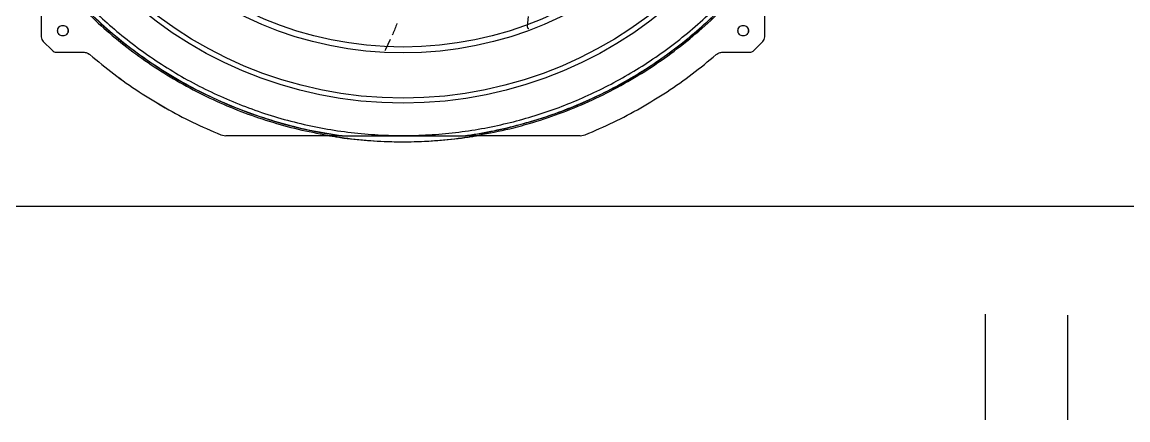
# Model space of a CAD drawing. Extents: x -12 to 259, y -8 to 165.
# Drawn here: x 66.65 to 93.44, y 56.11 to 65.76 of the extents above; entities that cross this region are included whole.
import ezdxf

# ---------------------------------------------------------------- set-up
doc = ezdxf.new("R2010")
doc.units = 0
doc.header["$MEASUREMENT"] = 0
doc.layers.get('0').update_dxf_attribs({"linetype": 'CONTINUOUS'})
doc.layers.add('0 Unit', color=7, linetype='CONTINUOUS')

msp = doc.modelspace()

# ---------------------------------------------------------------- linework, layer by layer
at = {"color": 7, "linetype": 'Continuous', "lineweight": 25}
for p, q in [((67.11947, 66.04951), (67.11947, 65.39989)), ((67.12025, 66.04951), (67.12025, 65.39989)), ((78.89979, 65.66347), (78.92546, 65.89582)), ((84.64411, 65.39989), (84.64411, 66.04951)), ((78.89926, 65.66347), (78.89979, 65.66347)), ((67.12025, 65.39989), (67.11947, 65.39989)), ((67.16637, 65.28855), (67.16559, 65.28855)), ((67.16559, 65.28855), (67.37893, 65.07521)), ((67.16637, 65.28855), (67.37971, 65.07521)), ((75.4611, 65.09746), (75.43827, 65.05975)), ((75.57152, 65.33694), (75.4611, 65.09746)), ((84.38465, 65.07521), (84.598, 65.28855)), ((67.37971, 65.07521), (67.37893, 65.07521)), ((67.49105, 65.02909), (68.14066, 65.02909)), ((68.2947, 64.97195), (68.29392, 64.97195)), ((83.6237, 65.02909), (84.27332, 65.02909)), ((71.46788, 63.02719), (71.4671, 63.02719)), ((71.4671, 63.02719), (71.58659, 63.00364)), ((71.46788, 63.02719), (71.58737, 63.00364)), ((74.1441, 63.00364), (71.58737, 63.00364)), ((74.37961, 63.00364), (74.1441, 63.00364)), ((77.62028, 63.00364), (77.39343, 63.00364)), ((80.177, 63.00364), (77.62028, 63.00364)), ((80.177, 63.00364), (80.29648, 63.02719))]:
    msp.add_line(p, q, dxfattribs=at)
for centre, radius in [((75.88138, 73.79166), 9.99706), ((75.88138, 73.79105), 9.87436), ((75.88138, 73.79166), 8.78089), ((75.88138, 73.79105), 8.63615)]:
    msp.add_circle(centre, radius)
for centre, radius, start, end in [((75.8865, 73.79104), 10.89215, 277.952419, 82.047581), ((75.88652, 73.791), 10.8921, 222.877714, 262.047685)]:
    msp.add_arc(centre, radius, start, end, dxfattribs=at)
for points, knots in [([(68.05609, 66.37962), (68.19862, 66.23389), (68.48577, 65.9403), (68.95062, 65.52912), (69.4432, 65.13859), (69.96447, 64.7738), (70.5125, 64.43662), (71.08522, 64.13001), (71.68003, 63.85649), (72.29352, 63.61844), (72.92268, 63.41761), (73.5642, 63.25539), (74.21446, 63.13284), (74.86975, 63.05053), (75.52647, 63.00857), (76.18115, 63.00665), (76.82971, 63.04404), (77.46872, 63.11952), (78.09499, 63.23147), (78.70632, 63.37818), (79.30023, 63.55766), (79.87752, 63.76878), (80.44192, 64.01228), (80.99663, 64.29018), (81.54148, 64.60384), (82.07329, 64.95305), (82.58928, 65.33748), (83.08601, 65.75614), (83.56017, 66.20756), (84.00828, 66.68946), (84.42763, 67.19969), (84.81566, 67.73569), (85.17008, 68.29448), (85.48898, 68.87283), (85.77091, 69.46743), (86.01489, 70.07496), (86.22008, 70.69134), (86.38636, 71.31293), (86.51404, 71.93619), (86.60389, 72.55843), (86.65686, 73.1766), (86.67429, 73.79104), (86.65686, 74.40548), (86.60389, 75.02364), (86.51404, 75.64588), (86.38636, 76.26915), (86.22008, 76.89074), (86.01489, 77.50712), (85.77092, 78.11464), (85.48899, 78.70924), (85.17009, 79.2876), (84.81567, 79.84639), (84.42764, 80.38238), (84.0083, 80.89261), (83.56018, 81.37451), (83.08602, 81.82594), (82.58928, 82.2446), (82.0733, 82.62904), (81.5415, 82.97823), (80.99665, 83.2919), (80.44193, 83.56981), (79.87753, 83.81331), (79.30024, 84.02443), (78.70634, 84.2039), (78.09501, 84.35062), (77.46873, 84.46257), (76.82972, 84.53804), (76.18116, 84.57544), (75.52649, 84.57352), (74.86977, 84.53156), (74.21448, 84.44925), (73.56421, 84.3267), (72.9227, 84.16449), (72.29353, 83.96365), (71.68004, 83.72561), (71.08523, 83.45208), (70.5125, 83.14547), (69.96448, 82.8083), (69.44321, 82.44351), (68.95063, 82.05298), (68.48577, 81.6418), (68.19862, 81.3482), (68.05609, 81.20247)], [0, 0, 0, 0, 0.01189592, 0.02396584, 0.03619649, 0.04857359, 0.06108194, 0.07373471, 0.0864717, 0.09927432, 0.11212355, 0.12500004, 0.13787625, 0.15072533, 0.16352795, 0.17626509, 0.18891813, 0.20142621, 0.21380317, 0.22603385, 0.23810393, 0.25000004, 0.2618959, 0.27396585, 0.28619652, 0.29857361, 0.31108196, 0.32373474, 0.33647171, 0.34927432, 0.36212355, 0.37500004, 0.38787624, 0.40072531, 0.41352793, 0.42626506, 0.4389181, 0.45142619, 0.46380314, 0.47603381, 0.48810388, 0.50000001, 0.51189586, 0.52396581, 0.53619649, 0.54857357, 0.56108191, 0.57373469, 0.58647168, 0.59927428, 0.6121235, 0.62499999, 0.63787621, 0.65072529, 0.66352791, 0.67626502, 0.68891805, 0.70142614, 0.71380312, 0.72603376, 0.73810387, 0.74999998, 0.76189582, 0.77396578, 0.78619645, 0.79857355, 0.81108188, 0.82373468, 0.83647168, 0.84927427, 0.86212351, 0.87499998, 0.88787621, 0.90072531, 0.91352792, 0.92626504, 0.93891808, 0.95142617, 0.96380314, 0.97603381, 0.98810396, 1, 1, 1, 1]), ([(77.36507, 63.00365), (77.5795, 63.03682), (78.00836, 63.10315), (78.64264, 63.25116), (79.26747, 63.43405), (79.88011, 63.65468), (80.47852, 63.91131), (81.06052, 64.20328), (81.62404, 64.52949), (82.16707, 64.88878), (82.68766, 65.27987), (83.18396, 65.70136), (83.65419, 66.15175), (84.09668, 66.62942), (84.50984, 67.13268), (84.8922, 67.65972), (85.2424, 68.20865), (85.55917, 68.77753), (85.8414, 69.36432), (86.08807, 69.96691), (86.2983, 70.58317), (86.47133, 71.21089), (86.60656, 71.84782), (86.70351, 72.49169), (86.76181, 73.1402), (86.78127, 73.79104), (86.76181, 74.44188), (86.70351, 75.09039), (86.60657, 75.73426), (86.47134, 76.3712), (86.2983, 76.99891), (86.08807, 77.61517), (85.8414, 78.21776), (85.55918, 78.80455), (85.2424, 79.37343), (84.89221, 79.92237), (84.50985, 80.4494), (84.09669, 80.95266), (83.6542, 81.43033), (83.18397, 81.88072), (82.68767, 82.30221), (82.16708, 82.6933), (81.62405, 83.05259), (81.06053, 83.3788), (80.47853, 83.67078), (79.88012, 83.92741), (79.26748, 84.14804), (78.64265, 84.33093), (78.00837, 84.47893), (77.57951, 84.54527), (77.36508, 84.57844)], [0, 0, 0, 0, 0.02083334, 0.04166665, 0.06250003, 0.08333335, 0.10416665, 0.125, 0.1458333, 0.16666668, 0.18749997, 0.20833336, 0.22916668, 0.25000001, 0.27083332, 0.29166664, 0.31250001, 0.33333334, 0.35416664, 0.37499996, 0.39583334, 0.41666666, 0.43749998, 0.4583333, 0.47916665, 0.5, 0.5208333, 0.54166664, 0.5625, 0.58333332, 0.60416664, 0.62499998, 0.64583333, 0.66666665, 0.68749999, 0.70833331, 0.72916664, 0.74999997, 0.77083333, 0.79166666, 0.81249999, 0.83333331, 0.85416669, 0.875, 0.89583335, 0.91666666, 0.9375, 0.95833334, 0.97916668, 1, 1, 1, 1]), ([(77.62028, 63.00364), (77.87314, 63.04969), (78.37886, 63.14178), (79.1227, 63.34728), (79.85103, 63.60089), (80.55945, 63.90624), (81.24464, 64.26049), (81.90314, 64.66224), (82.53169, 65.10938), (83.12714, 65.59974), (83.68656, 66.13084), (84.20714, 66.70006), (84.6863, 67.30456), (85.12165, 67.94133), (85.51103, 68.60721), (85.8525, 69.29888), (86.14437, 70.01291), (86.38517, 70.74573), (86.57372, 71.4937), (86.70907, 72.25311), (86.79055, 73.02016), (86.81775, 73.79105), (86.79055, 74.56195), (86.70907, 75.329), (86.57371, 76.08841), (86.38517, 76.83638), (86.14436, 77.5692), (85.8525, 78.28322), (85.51102, 78.97489), (85.12164, 79.64077), (84.68628, 80.27755), (84.20712, 80.88205), (83.68654, 81.45126), (83.12713, 81.98237), (82.53167, 82.47272), (81.90313, 82.91986), (81.24463, 83.32161), (80.55943, 83.67586), (79.85101, 83.9812), (79.12268, 84.23482), (78.37884, 84.44032), (77.87313, 84.5324), (77.62027, 84.57845)], [0, 0, 0, 0, 0.02500002, 0.05000002, 0.07500002, 0.10000003, 0.12499999, 0.15000004, 0.17499999, 0.20000003, 0.22500003, 0.25, 0.27500001, 0.30000002, 0.325, 0.35000002, 0.375, 0.4, 0.42500002, 0.45000001, 0.47500003, 0.50000003, 0.52499999, 0.55000001, 0.57500001, 0.6, 0.62500003, 0.65, 0.67500002, 0.70000003, 0.72500002, 0.75000002, 0.77499999, 0.80000001, 0.825, 0.85000003, 0.87500003, 0.89999998, 0.92500001, 0.95, 0.975, 1, 1, 1, 1]), ([(67.85351, 66.37962), (68.02137, 66.20465), (68.35709, 65.85471), (68.90352, 65.37374), (69.47831, 64.92769), (70.08214, 64.52153), (70.71147, 64.15623), (71.36376, 63.83372), (72.03601, 63.55504), (72.72545, 63.32262), (73.42831, 63.13313), (73.9055, 63.0468), (74.1441, 63.00364)], [0, 0, 0, 0, 0.10000002, 0.20000004, 0.29999995, 0.40000005, 0.50000004, 0.60000016, 0.69999999, 0.80000004, 0.90000013, 1, 1, 1, 1]), ([(67.91006, 66.37962), (68.08312, 66.20061), (68.42924, 65.84259), (68.99354, 65.35227), (69.58756, 64.89913), (70.21193, 64.48849), (70.86279, 64.12139), (71.53733, 63.79989), (72.23228, 63.52509), (72.94455, 63.29955), (73.67016, 63.11971), (74.16208, 63.04233), (74.40805, 63.00364)], [0, 0, 0, 0, 0.09999997, 0.19999998, 0.29999997, 0.39999998, 0.49999991, 0.59999995, 0.69999992, 0.80000001, 0.90000005, 1, 1, 1, 1]), ([(67.51378, 65.55075), (67.5157, 65.56752), (67.51956, 65.60105), (67.54919, 65.6437), (67.59154, 65.6722), (67.6419, 65.68221), (67.69227, 65.6722), (67.73462, 65.6437), (67.76425, 65.60105), (67.7681, 65.56752), (67.77003, 65.55075)], [0, 0, 0, 0, 0.12499905, 0.24999862, 0.37500023, 0.49999928, 0.62499977, 0.75000138, 0.87500095, 1, 1, 1, 1]), ([(67.64112, 65.67887), (67.65791, 65.67694), (67.69149, 65.67309), (67.73384, 65.64346), (67.76347, 65.60111), (67.76732, 65.56754), (67.76925, 65.55075)], [0, 0, 0, 0, 0.25000062, 0.50000347, 0.75000226, 1, 1, 1, 1]), ([(75.73311, 65.72715), (75.70155, 65.63935), (75.66734, 65.54418), (75.62505, 65.45301), (75.62178, 65.44595)], [0, 0, 0, 0, 0.92249093, 1, 1, 1, 1]), ([(78.92871, 65.59283), (78.92718, 65.59362), (78.91832, 65.59817), (78.90635, 65.61288), (78.89701, 65.63712), (78.89848, 65.65436), (78.89926, 65.66347)], [0, 0, 0, 0, 0.06312289, 0.36614603, 0.66494162, 1, 1, 1, 1]), ([(78.92902, 65.59296), (78.92755, 65.59371), (78.91876, 65.59825), (78.90686, 65.61292), (78.89754, 65.63715), (78.89902, 65.65437), (78.89979, 65.66347)], [0, 0, 0, 0, 0.06106089, 0.36475521, 0.66423441, 1, 1, 1, 1]), ([(83.99434, 65.55075), (83.99626, 65.56752), (84.00012, 65.60105), (84.02974, 65.6437), (84.0721, 65.6722), (84.12246, 65.68221), (84.17283, 65.6722), (84.21518, 65.6437), (84.24481, 65.60105), (84.24866, 65.56752), (84.25059, 65.55075)], [0, 0, 0, 0, 0.12499913, 0.24999634, 0.37500168, 0.50000081, 0.62499994, 0.7500004, 0.87500087, 1, 1, 1, 1]), ([(84.12168, 65.67887), (84.13847, 65.67694), (84.17205, 65.67309), (84.2144, 65.64346), (84.24403, 65.60111), (84.24788, 65.56754), (84.24981, 65.55075)], [0, 0, 0, 0, 0.24999867, 0.5, 0.75000133, 1, 1, 1, 1]), ([(67.12025, 65.39989), (67.12247, 65.37907), (67.12691, 65.33743), (67.15322, 65.30484), (67.16637, 65.28855)], [0, 0, 0, 0, 0.50000942, 1, 1, 1, 1]), ([(67.77003, 65.55075), (67.7681, 65.53398), (67.76425, 65.50044), (67.73462, 65.45779), (67.69227, 65.42929), (67.6419, 65.41928), (67.59154, 65.42929), (67.54919, 65.45779), (67.51956, 65.50044), (67.5157, 65.53398), (67.51378, 65.55075)], [0, 0, 0, 0, 0.1250039, 0.25000256, 0.37499999, 0.50000072, 0.62500001, 0.74999744, 0.8749961, 1, 1, 1, 1]), ([(67.76925, 65.55075), (67.76732, 65.53396), (67.76347, 65.50038), (67.73384, 65.45803), (67.69149, 65.4284), (67.65791, 65.42455), (67.64112, 65.42262)], [0, 0, 0, 0, 0.25000743, 0.5000044, 0.74999891, 1, 1, 1, 1]), ([(84.25059, 65.55075), (84.24866, 65.53398), (84.24481, 65.50044), (84.21518, 65.45779), (84.17283, 65.42929), (84.12246, 65.41928), (84.0721, 65.42929), (84.02974, 65.45779), (84.00012, 65.50044), (83.99626, 65.53398), (83.99434, 65.55075)], [0, 0, 0, 0, 0.12500398, 0.25000353, 0.37499983, 0.49999919, 0.62499856, 0.74999973, 0.87499602, 1, 1, 1, 1]), ([(84.24981, 65.55075), (84.24788, 65.53396), (84.24403, 65.50038), (84.2144, 65.45803), (84.17205, 65.4284), (84.13847, 65.42455), (84.12168, 65.42262)], [0, 0, 0, 0, 0.25000835, 0.50000787, 0.75000087, 1, 1, 1, 1]), ([(84.598, 65.28855), (84.61115, 65.30484), (84.63745, 65.33743), (84.64189, 65.37907), (84.64411, 65.39989)], [0, 0, 0, 0, 0.49999369, 1, 1, 1, 1]), ([(67.37893, 65.07521), (67.39522, 65.06206), (67.42781, 65.03576), (67.46945, 65.03131), (67.49027, 65.02909)], [0, 0, 0, 0, 0.49999518, 1, 1, 1, 1]), ([(67.37971, 65.07521), (67.396, 65.06206), (67.42859, 65.03576), (67.47023, 65.03131), (67.49105, 65.02909)], [0, 0, 0, 0, 0.49999518, 1, 1, 1, 1]), ([(68.13988, 65.02909), (68.16812, 65.02648), (68.22459, 65.02126), (68.27081, 64.98839), (68.29392, 64.97195)], [0, 0, 0, 0, 0.49999604, 1, 1, 1, 1]), ([(68.14066, 65.02909), (68.1689, 65.02648), (68.22537, 65.02126), (68.27159, 64.98839), (68.2947, 64.97195)], [0, 0, 0, 0, 0.49999604, 1, 1, 1, 1]), ([(68.29392, 64.97195), (68.48583, 64.81295), (68.86967, 64.49495), (69.48266, 64.06586), (70.12016, 63.67515), (70.78074, 63.32371), (71.23831, 63.12603), (71.4671, 63.02719)], [0, 0, 0, 0, 0.20000015, 0.40000022, 0.60000002, 0.8000001, 1, 1, 1, 1]), ([(68.2947, 64.97195), (68.48661, 64.81295), (68.87045, 64.49495), (69.48344, 64.06586), (70.12094, 63.67515), (70.78152, 63.32371), (71.23909, 63.12603), (71.46788, 63.02719)], [0, 0, 0, 0, 0.20000015, 0.40000022, 0.60000002, 0.8000001, 1, 1, 1, 1]), ([(80.29649, 63.02719), (80.52527, 63.12603), (80.98285, 63.32371), (81.64342, 63.67515), (82.28093, 64.06586), (82.89392, 64.49495), (83.27775, 64.81295), (83.46967, 64.97195)], [0, 0, 0, 0, 0.1999999, 0.39999985, 0.59999953, 0.79999972, 1, 1, 1, 1]), ([(83.46967, 64.97195), (83.49277, 64.98839), (83.53899, 65.02126), (83.59547, 65.02648), (83.6237, 65.02909)], [0, 0, 0, 0, 0.49999898, 1, 1, 1, 1]), ([(84.27332, 65.02909), (84.29414, 65.03131), (84.33578, 65.03576), (84.36836, 65.06206), (84.38465, 65.07521)], [0, 0, 0, 0, 0.50001348, 1, 1, 1, 1]), ([(74.10483, 63.00364), (74.34033, 62.96942), (74.81132, 62.90097), (75.52443, 62.85679), (76.23837, 62.85679), (76.95148, 62.90097), (77.42247, 62.96942), (77.65797, 63.00364)], [0, 0, 0, 0, 0.20000003, 0.4, 0.6, 0.79999997, 1, 1, 1, 1]), ([(74.16493, 62.99604), (74.20641, 62.98848), (74.4618, 62.94194), (74.93711, 62.89383), (75.58822, 62.85445), (76.24114, 62.85631), (76.89192, 62.90018), (77.34674, 62.94776), (77.5818, 62.99162), (77.60311, 62.9956)], [0, 0, 0, 0, 0.03662794, 0.22553482, 0.41444161, 0.60334842, 0.79225505, 0.98116195, 1, 1, 1, 1]), ([(74.40805, 63.00364), (74.40113, 63.00364), (74.39186, 63.00364), (74.38295, 63.00364), (74.38026, 63.00364), (74.37982, 63.00364), (74.37961, 63.00364)], [0, 0, 0, 0, 0.63349373, 0.84959588, 0.93051889, 1, 1, 1, 1]), ([(74.40805, 63.00364), (74.4498, 63.00364), (74.54572, 63.00364), (74.71217, 63.00364), (74.87021, 63.00364), (75.01077, 63.00364), (75.1244, 63.00364), (75.24928, 63.00364), (75.3891, 63.00364), (75.54254, 63.00364), (75.71816, 63.00364), (75.8971, 63.00364), (76.06524, 63.00364), (76.2116, 63.00364), (76.34118, 63.00364), (76.46437, 63.00364), (76.57591, 63.00364), (76.68062, 63.00364), (76.77677, 63.00364), (76.90739, 63.00364), (77.06187, 63.00364), (77.22844, 63.00364), (77.32432, 63.00364), (77.36507, 63.00364)], [0, 0, 0, 0, 0.04319606, 0.09922624, 0.16874904, 0.20342818, 0.24150389, 0.28375478, 0.32978961, 0.38297483, 0.43900081, 0.507486, 0.56402989, 0.60911889, 0.65557383, 0.69514671, 0.73376385, 0.76844518, 0.80111685, 0.83108344, 0.900692, 0.95778928, 1, 1, 1, 1]), ([(77.36507, 63.00364), (77.37198, 63.00364), (77.38125, 63.00364), (77.39014, 63.00364), (77.39282, 63.00364), (77.39324, 63.00364), (77.39343, 63.00364)], [0, 0, 0, 0, 0.63346325, 0.85052573, 0.931193, 1, 1, 1, 1])]:
    msp.add_open_spline(points, degree=3, knots=knots, dxfattribs=at)
at = {"layer": '0 Unit'}
for p, q in [((120.51257, 61.29114), (61.45007, 61.29114)), ((89.98132, 58.67946), (89.98132, 56.11414)), ((91.98132, 58.65282), (91.98132, 56.11414))]:
    msp.add_line(p, q, dxfattribs=at)

doc.saveas('drawing.dxf')
